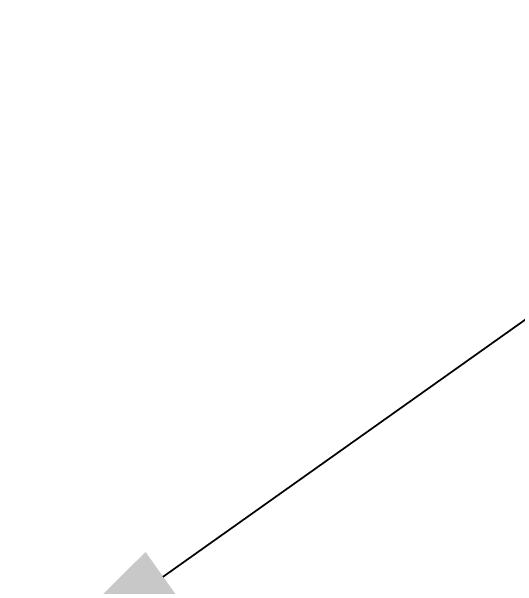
# Model space of a CAD drawing. Header units: inches. Extents: x -82 to 6902, y -1676 to 228.
# Drawn here: x 35.987 to 37.685, y -461.818 to -459.889 of the extents above; entities that cross this region are included whole.
import ezdxf
from ezdxf import colors
from ezdxf.entities.mleader import LeaderData, LeaderLine
from ezdxf.math import Vec2, Vec3

# ---------------------------------------------------------------- set-up
doc = ezdxf.new("R2010")
doc.units = ezdxf.units.IN
doc.header["$LTSCALE"] = 0.5
doc.header["$MEASUREMENT"] = 0
doc.styles.add('TDC_Standard', font='romans.shx', dxfattribs={"width": 0.85})
doc.mleader_styles.duplicate_entry("Standard", '')

msp = doc.modelspace()

# ---------------------------------------------------------------- leaders
ml = msp.add_multileader_mtext('')
ml.set_content('\\A1;BORDER WIDTH = 3/16"', color=2, style='TDC_Standard')
ml.set_leader_properties(color=1)
ml.build(insert=Vec2(0, 0))
ml.multileader.update_dxf_attribs({"dogleg_length": 0.125, "arrow_head_size": 0.625, "scale": 4})
ctx = ml.context
ctx.base_point, ctx.scale, ctx.char_height, ctx.arrow_head_size, ctx.landing_gap_size, ctx.plane_origin = Vec3(39.06312, -460.3177), 4, 0.5, 0.625, 0.36, Vec3(37.4212, -462.83259)
notes = []
notes.append((ctx, [(0, (1, 1, 0), (38.56312, -460.3177), (1, 0), 0.5, [(0, [(35.9871, -462.14788)], 0, [])])]))
ctx.mtext.insert, ctx.mtext.flow_direction = Vec3(39.42312, -459.98437), 5
for ctx, leaders in notes:
    for number, flags, end, landing, length, lines in leaders:
        leader = LeaderData()
        leader.index, (leader.has_last_leader_line, leader.has_dogleg_vector, leader.attachment_direction) = number, flags
        leader.last_leader_point, leader.dogleg_vector, leader.dogleg_length = Vec3(end), Vec3(landing), length
        for number, points, colour, breaks in lines:
            line = LeaderLine()
            line.index, line.vertices, line.color, line.breaks = number, Vec3.list(points), colors.encode_raw_color(colour), breaks
            leader.lines.append(line)
        ctx.leaders.append(leader)

doc.saveas('drawing.dxf')
